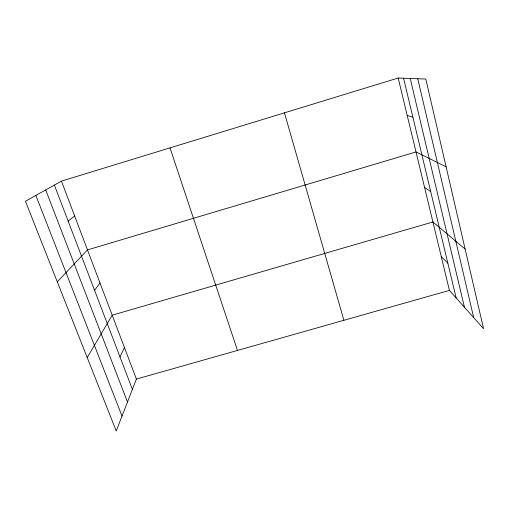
<?xml version="1.0" encoding="UTF-8"?>
<svg xmlns="http://www.w3.org/2000/svg" width="509" height="509" viewBox="0 0 509 509"><rect width="100%" height="100%" fill="white"/><g stroke="black" fill="none" stroke-linecap="round" stroke-linejoin="round"><path stroke-width="0.76" d="M61.449 181.121L136.38 379.084L116.23 430.989L25.45 201.271L61.449 181.121L398.172 78.011L425.81 79.048L483.55 328.687L449.415 290.391L398.172 78.011M119.99 356.911L124.444 347.552M87.211 357.553L112.196 315.198L432.911 221.975L465.137 249.079M94.572 290.334L99.999 282.979M57.282 281.821L87.484 249.913L416.006 151.936L446.107 166.787M68.149 221.122L74.638 215.969M136.38 379.084L449.415 290.391M407.213 115.479L412.863 117.07M424.57 187.42L430.697 191.575M441.271 256.638L447.818 263.115M35.878 195.431L122.014 416.101M45.683 189.946L127.485 402.002M54.393 185.072L132.385 389.379M170.006 147.877L237.48 350.434M284.461 112.826L343.893 320.288M403.561 78.208L456.159 297.95M410.235 78.462L464.437 307.245M417.768 78.749L473.72 317.654"/></g></svg>
